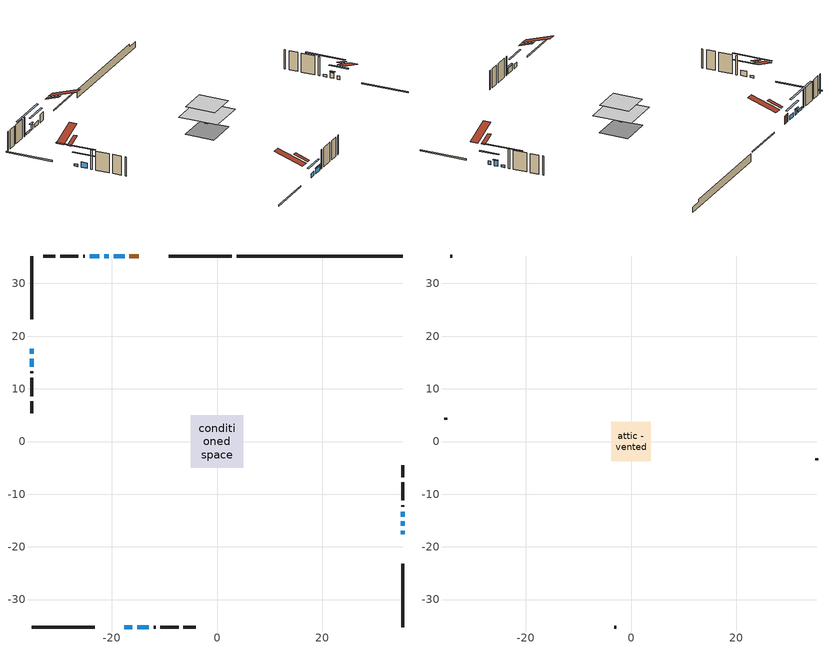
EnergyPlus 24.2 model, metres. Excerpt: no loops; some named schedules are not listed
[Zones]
conditioned space
 floor outside (Floor1 construction): -0.37,-0.37 -0.37,0.37 0.37,0.37 0.37,-0.37 z0.88
 floor adiabatic (AdiabaticFloorConstruction): -4.96,-4.96 -4.96,4.96 4.96,4.96 4.96,-4.96 z3.32
 floor foundation (Slab1 construction): -4.17,-3.71 -4.17,3.71 4.17,3.71 4.17,-3.71 z-1.13
 wall outside (RimJoist1 construction): 2.8,35.22 -9.21,35.22 / -35.22,-35.22 -23.22,-35.22 / -35.22,35.22 -35.22,23.22 / 35.22,-35.22 35.22,-23.22 z0.88:1.18
 wall outside (AdiabaticWallConstruction 1): -14.85,35.22 -16.63,35.22 z0.88:2.91
 wall outside (AdiabaticWallConstruction): 35.22,-17.58 35.22,-16.96 z0.88:1.8; -35.22,17.58 -35.22,16.66 / 35.22,-14.25 35.22,-13.33 / -22.34,35.22 -24.17,35.22 z0.88:1.44; -17.56,35.22 -19.59,35.22 z0.88:1.87; -20.52,35.22 -21.41,35.22 / 35.22,-16.04 35.22,-15.17 / -35.22,15.73 -35.22,14.23 z0.88:2.25; -17.58,-35.22 -16.1,-35.22 z0.88:1.95; -15.17,-35.22 -12.91,-35.22 z0.88:2.23
 wall outside (Wall1 construction): -25.1,35.22 -25.41,35.22 / -11.98,-35.22 -11.67,-35.22 / -35.22,13.3 -35.22,12.99 / 35.22,-12.4 35.22,-12.09 z0.88:5.76
 wall outside (Wall2 construction): -26.34,35.22 -29.79,35.22 / -10.74,-35.22 -7.29,-35.22 / -35.22,12.06 -35.22,8.61 / 35.22,-11.16 35.22,-7.71 z0.88:5.76
 wall outside (Wall3 construction): -30.72,35.22 -33,35.22 / -6.36,-35.22 -4.08,-35.22 / -35.22,7.68 -35.22,5.4 / 35.22,-6.78 35.22,-4.5 z0.88:5.76
 wall foundation (FoundationWall1 construction): 3.72,35.22,-1.13 3.72,35.22,0.88 32.07,35.22,0.88 32.07,35.22,0.23 35.22,35.22,0.23 35.22,35.22,-1.13
 window (WindowConstruction): 35.22,-17.58 35.22,-16.97 z0.88:1.79
 window (WindowConstruction 9): -35.22,17.58 -35.22,16.66 z0.88:1.44
 window (WindowConstruction 1): -17.56,35.22 -19.59,35.22 z0.88:1.87
 window (WindowConstruction 2): -20.52,35.22 -21.41,35.22 z0.88:2.25
 window (WindowConstruction 3): -17.58,-35.22 -16.1,-35.22 z0.88:1.95
 window (WindowConstruction 4): -15.17,-35.22 -12.91,-35.22 z0.88:2.23
 window (WindowConstruction 5): 35.22,-16.04 35.22,-15.18 z0.88:2.25
 window (WindowConstruction 6): -35.22,15.73 -35.22,14.23 z0.88:2.25
 window (WindowConstruction 7): 35.22,-14.25 35.22,-13.33 z0.88:1.44
 window (WindowConstruction 8): -22.34,35.22 -24.17,35.22 z0.88:1.44
 door (Door): -14.85,35.22 -16.63,35.22 z0.88:2.91
 ceiling adiabatic (AdiabaticFloorConstruction): 4.96,-4.96 4.96,4.96 -4.96,4.96 -4.96,-4.96 z3.32
 roof outside (Roof2 construction): -13.92,35.22,5.76 -13.92,31.68,6.94 -12.99,31.68,6.94 -12.99,35.22,5.76; -18.5,-35.22,5.76 -18.5,-31.68,6.94 -19.44,-31.68,6.94 -19.44,-35.22,5.76; -35.22,18.5,5.76 -31.68,18.5,6.94 -31.68,19.44,6.94 -35.22,19.44,5.76; 35.22,-18.5,5.76 31.68,-18.5,6.94 31.68,-19.44,6.94 35.22,-19.44,5.76
attic - vented
 floor to conditioned space (Floor2 construction Reversed): -3.75,-3.75 -3.75,3.75 3.75,3.75 3.75,-3.75 z5.76
 wall outside (Wall4 construction): -33.93,35.22 -34.29,35.22 / -3.15,-35.22 -2.79,-35.22 / -35.22,4.47 -35.22,4.11 / 35.22,-3.57 35.22,-3.21 z0.88:5.76
 roof outside (Roof1 construction): -12.06,35.22,5.76 -12.06,27.93,8.19 -10.14,27.93,8.19 -10.14,35.22,5.76; -20.37,-35.22,5.76 -20.37,-27.93,8.19 -22.29,-27.93,8.19 -22.29,-35.22,5.76; -35.22,20.37,5.76 -27.93,20.37,8.19 -27.93,22.29,8.19 -35.22,22.29,5.76; 35.22,-20.37,5.76 27.93,-20.37,8.19 27.93,-22.29,8.19 35.22,-22.29,5.76
shading: 35.22,-14.76 35.22,-19.79 35.63,-19.79 35.63,-14.76 z4; -35.22,12.01 -35.22,22.23 -35.63,22.23 -35.63,12.01 z6.09; -21.8,35.22 -15.35,35.22 -15.35,35.63 -21.8,35.63 z4.08; -21.61,35.22 -20.32,35.22 -20.32,35.63 -21.61,35.63 z2.45; -13.89,-35.22 -19.79,-35.22 -19.79,-35.63 -13.89,-35.63 z4.16; -12.71,-35.22 -15.38,-35.22 -15.38,-35.63 -12.71,-35.63 z2.43; 35.22,-14.97 35.22,-16.24 35.63,-16.24 35.63,-14.97 z2.45; -35.22,12.02 -35.22,17.94 -35.63,17.94 -35.63,12.02 z4.46; 35.22,-8.68 35.22,-18.9 35.63,-18.9 35.63,-8.68 z6.09; -28.82,35.22 -17.69,35.22 -17.69,35.63 -28.82,35.63 z6.09
[Building]
Building 1: Terrain=Suburbs
[Site:Location]
Edmonton Intl AP_AB: Latitude {deg}=53.31; Longitude {deg}=-113.58; Time Zone {hr}=-7; Elevation {m}=723; Keep Site Location Information=Yes
[Site:GroundTemperature:Shallow]
-1.56185, -3.61833, -3.78302, -2.80711, 1.11059, 5.01004, 8.39065, 10.5322, 10.7141, 8.97234, 5.67794, 1.89811
[Site:WaterMainsTemperature]
Calculation Method=Schedule; Temperature Schedule=mains temperature schedule
[Material] Roughness=Rough; Thermal Absorptance=0.9
Name | Thickness {m} | Conductivity {W/m-K} | Density {kg/m3} | Specific Heat {J/kg-K} | Solar Absorptance | Visible Absorptance
asphalt or fiberglass shingles | 0.00635 | 0.162714 | 1121.4 | 1465.45 | 0.4 | 0.4
ceiling loosefill ins | 0.254 | 0.0480833 | 16.02 | 1046.75 | 0.7 | 0.7
ceiling stud and cavity | 0.1397 | 0.169886 | 65.682 | 1177.47 | 0.7 | 0.7
concrete 4.0 in. | 0.1016 | 1.803125 | 2242.8 | 837.4 | 0.7 | 0.7
concrete 8.0 in. | 0.2032 | 1.803125 | 2242.8 | 837.4 | 0.7 | 0.7
door material | 0.04445 | 0.188738 | 512.64 | 1214.23 | 0.7 | 0.7
floor covering | 0.0127 | 0.0433444 | 54.468 | 1339.84 | 0.6 | 0.6
floor rigid ins; wall rigid ins | 0.051816 | 0.029427 | 32.04 | 1214.23 | 0.7 | 0.7
floor rigid ins 1; wall rigid ins 1 | 0.512978 | 0.029427 | 32.04 | 1214.23 | 0.7 | 0.7
floor stud and cavity | 0.1397 | 0.0928796 | 92.3553 | 1139.71 | 0.7 | 0.7
floor stud and cavity 1 | 0.1397 | 1.75129 | 37.0049 | 1207.88 | 0.7 | 0.7
furniture material conditioned space 1 | 0.1524 | 0.115458 | 640.8 | 1214.23 | 0.6 | 0.6
gypsum board | 0.0127 | 0.160291 | 801 | 837.4 | 0.6 | 0.6
osb sheathing 0.5 in. | 0.0127 | 0.115458 | 512.64 | 1214.23 | 0.7 | 0.7
osb sheathing 0.75 in. | 0.01905 | 0.115458 | 512.64 | 1214.23 | 0.7 | 0.7
osb sheathing 2.0 in. | 0.0508 | 0.115458 | 512.64 | 1214.23 | 0.7 | 0.7
rim joist stud and cavity | 0.0508 | 0.0296634 | 125.044 | 1163.47 | 0.6 | 0.6
roof rigid ins | 0.103632 | 0.029427 | 32.04 | 1214.23 | 0.7 | 0.7
roof stud and cavity | 0.2032 | 0.0740321 | 78.34581 | 1123.46 | 0.7 | 0.7
wall stud and cavity | 0.1397 | 0.120759 | 139.0536 | 1170.24 | 0.7 | 0.7
wall stud and cavity 1 | 0.1397 | 0.10453 | 139.0536 | 1170.24 | 0.7 | 0.7
wall stud and cavity 2 | 0.1397 | 0.10707 | 139.0536 | 1170.24 | 0.7 | 0.7
wall stud and cavity 3 | 0.0889 | 6.1454 | 50.32683 | 1063.81 | 0.6 | 0.6
wall stud and cavity 4 | 0.0889 | 0.380278 | 52.3479 | 1209.89 | 0.7 | 0.7
wall stud and cavity 5 | 0.0889 | 0.391764 | 83.0341 | 1211.67 | 0.7 | 0.7
wood siding | 0.0254 | 0.102417 | 544.68 | 1172.36 | 0.4 | 0.4
wood siding 1 | 0.00254 | 0.102417 | 544.68 | 1172.36 | 0.4 | 0.4
wood siding 2; wood siding 3; wood siding 4 | 0.0254 | 0.102417 | 544.68 | 1172.36 | 0.7 | 0.7
[WindowMaterial:SimpleGlazingSystem]
Name | U-Factor {W/m2-K} | Solar Heat Gain Coefficient
WindowMaterial | 3.30687 | 0.61
WindowMaterial 1 | 1.78971 | 0.52
WindowMaterial 2 | 1.876579 | 0.49
WindowMaterial 3 | 1.81526 | 0.51
WindowMaterial 4 | 1.70226 | 0.54
WindowMaterial 5 | 1.885096 | 0.49
WindowMaterial 6 | 1.75677 | 0.53
WindowMaterial 7 | 2.69535 | 0.42
[Construction]
AdiabaticFloorConstruction: floor stud and cavity 1, floor rigid ins 1, osb sheathing 0.75 in., floor covering
AdiabaticWallConstruction: wood siding 3, wall rigid ins 1, wall stud and cavity 4, gypsum board
AdiabaticWallConstruction 1: wood siding 4, wall rigid ins 1, wall stud and cavity 4, gypsum board
Door: door material
Floor1 construction: floor stud and cavity, floor rigid ins, osb sheathing 0.75 in., floor covering
Floor2 construction Reversed: gypsum board, ceiling stud and cavity, ceiling loosefill ins
FoundationWall1 construction: concrete 8.0 in.
furniture construction conditioned space 1: furniture material conditioned space 1
PartitionWallConstruction: gypsum board, wall stud and cavity 5, gypsum board
RimJoist1 construction: wood siding 2, osb sheathing 2.0 in., rim joist stud and cavity
Roof1 construction: asphalt or fiberglass shingles
Roof2 construction: asphalt or fiberglass shingles, roof rigid ins, osb sheathing 0.75 in., roof stud and cavity, gypsum board
Slab1 construction: concrete 4.0 in.
Wall1 construction: wood siding, wall rigid ins, osb sheathing 0.5 in., wall stud and cavity, gypsum board
Wall2 construction: wood siding, wall rigid ins, osb sheathing 0.5 in., wall stud and cavity 1, gypsum board
Wall3 construction: wood siding, wall rigid ins, osb sheathing 0.5 in., wall stud and cavity 2, gypsum board
Wall4 construction: wood siding 1, wall stud and cavity 3
WindowConstruction: WindowMaterial
WindowConstruction 1: WindowMaterial 1
WindowConstruction 2: WindowMaterial 2
WindowConstruction 3: WindowMaterial 3
WindowConstruction 4: WindowMaterial 4
WindowConstruction 5: WindowMaterial 5
WindowConstruction 6: WindowMaterial 6
WindowConstruction 7; WindowConstruction 8; WindowConstruction 9: WindowMaterial 7
[Zone] Multiplier=1; Part of Total Floor Area=Yes
Name | Volume {m3}
attic - vented | 22.1518
conditioned space | 383.4
[Space]
Name | Zone | Volume {m3}
attic - vented 1 | attic - vented | 22.1518
conditioned space 1 | conditioned space | 383.4
[ZoneInfiltration:EffectiveLeakageArea]
infil attic - vented 1: Zone or Space=attic - vented 1; Schedule=Always On Discrete; Effective Air Leakage Area {cm2}=1951.65; Stack Coefficient=0.000508239; Wind Coefficient=1.52319e-05
[ZoneMixing]
whole house fan mix: Zone or Space=attic - vented; Schedule=Always On Continuous; Design Flow Rate Calculation Method=Flow/Zone; Design Flow Rate {m3/s}=0; Source Zone or Space=conditioned space
[SurfaceProperty:ExposedFoundationPerimeter]
Slab1: Exposed Perimeter Calculation Method=TotalExposedPerimeter; Total Exposed Perimeter {m}=31.497
[InternalMass] Zone or ZoneList=conditioned space; Space or SpaceList=conditioned space 1
Name | Construction | Surface Area {m2}
furniture mass conditioned space 1 | furniture construction conditioned space 1 | 64.3001
partition wall mass | PartitionWallConstruction | 160.75
[Lights]
interior lighting: Zone or ZoneList or Space or SpaceList=conditioned space 1; Schedule=interior lighting schedule; Design Level Calculation Method=LightingLevel; Lighting Level {W}=343.2; Return Air Fraction=0; Fraction Radiant=0.6; Fraction Visible=0.2; Fraction Replaceable=1
[People]
occupants: Zone or ZoneList or Space or SpaceList=conditioned space 1; Number of People Schedule=occupants schedule; Number of People Calculation Method=People; Number of People=3; Fraction Radiant=0.314171; Sensible Heat Fraction=0.56303; Activity Level Schedule=occupants activity schedule; Carbon Dioxide Generation Rate {m3/s-W}=0; Enable ASHRAE 55 Comfort Warnings=No; Mean Radiant Temperature Calculation Type=EnclosureAveraged
[ElectricEquipment] Zone or ZoneList or Space or SpaceList=conditioned space 1; Design Level Calculation Method=EquipmentLevel
Name | Schedule | Design Level {W} | Fraction Latent | Fraction Radiant | Fraction Lost
clothes dryer | clothes dryer schedule | 140.772 | 0.015 | 0.081 | 0.85
clothes washer | clothes washer schedule | 32.1985 | 0.03 | 0.162 | 0.7
cooking range | cooking range schedule | 215.147 | 0.08 | 0.432 | 0.2
dishwasher | dishwasher schedule | 66.8632 | 0.3 | 0.18 | 0.4
fridge | fridge schedule | 72.9452 | 0 | 0.6 | 0
mech vent house fan | mech vent house fan schedule | 0 | 0 | 0 | 1
mech vent house fan cfis | mech vent house fan cfis schedule | 0 | 0 | 0 | 0
misc plug loads | misc plug loads schedule | 494.7 | 0.045 | 0.513 | 0.1
whole house fan | Always On Discrete | 0 | 0 | 0 | 1
[OtherEquipment] Zone or ZoneList or Space or SpaceList=conditioned space 1; Design Level Calculation Method=EquipmentLevel
Name | Fuel Type | Schedule | Design Level {W} | Fraction Latent | Fraction Radiant | Fraction Lost
clothes dryer 1 | Electricity | clothes dryer schedule | 0 | 0.015 | 0.081 | 0.85
cooking range 1 | Electricity | cooking range schedule | 0 | 0.08 | 0.432 | 0.2
general water use latent | None | general water use schedule | 62.594 | 1 | 0 | 0
general water use sensible | None | general water use schedule | -61.6891 | 0 | 0.6 | 0
mech vent house fan latent load | None | Always On Discrete | 0 | 1 | 0 | 0
mech vent house fan sensible load | None | Always On Discrete | 0 | 0 | 0 | 0
water heater energy adjustment1 | NaturalGas | Always On Discrete | 0.01 | 0 | 0 | 1
[ZoneInfiltration:DesignFlowRate] Zone or ZoneList or Space or SpaceList=conditioned space 1; Schedule=Always On Discrete; Design Flow Rate Calculation Method=Flow/Zone; Design Flow Rate {m3/s}=0
infil flow; natural vent flow; whole house fan flow
[AvailabilityManager:Scheduled]
furnace airloop Availability Manager: Schedule=Always On Discrete
[Foundation:Kiva]
Foundation Kiva 1: Initial Indoor Air Temperature {C}=18; Wall Height Above Grade {m}=0.880019; Wall Depth Below Slab {m}=0.2032
[Foundation:Kiva:Settings]
Soil Conductivity {W/m-K}=0.849921; Soil Density {kg/m3}=1842.3; Soil Specific Heat {J/kg-K}=418.7; Ground Solar Absorptivity=0.9; Ground Thermal Absorptivity=0.9; Ground Surface Roughness {m}=0.03; Far-Field Width {m}=40; Deep-Ground Boundary Condition=ZeroFlux; Deep-Ground Depth {m}=40; Minimum Cell Dimension {m}=0.2; Maximum Cell Growth Coefficient=3; Simulation Timestep=Timestep
[Exterior:Lights]
exterior lighting: Schedule=exterior lighting schedule; Design Level {W}=75.6
[EnergyManagementSystem:GlobalVariable]
furnace_airloop_Fan_RTF
infil_program_Qfan
infil_program_Qinf
natural_vent_program_Qnv
natural_vent_program_Qwhf
[EnergyManagementSystem:Sensor]
Name | Output:Variable or Output:Meter Index Key | Output:Variable or Output:Meter
airflow_gain | infil flow | Infiltration Sensible Heat Gain Energy
airflow_gain_1 | natural vent flow | Infiltration Sensible Heat Gain Energy
airflow_gain_2 | whole house fan flow | Infiltration Sensible Heat Gain Energy
airflow_loss | infil flow | Infiltration Sensible Heat Loss Energy
airflow_loss_1 | natural vent flow | Infiltration Sensible Heat Loss Energy
airflow_loss_2 | whole house fan flow | Infiltration Sensible Heat Loss Energy
clg_load_cond |  | Cooling:EnergyTransfer:Zone:CONDITIONED SPACE
clg_sp_s; clg_sp_s_1 | cooling setpoint | Schedule Value
clothes_dryer_exhaust_0_sch_s | clothes dryer exhaust 0 schedule | Schedule Value
cool_season | cooling season schedule | Schedule Value
htg_load_cond |  | Heating:EnergyTransfer:Zone:CONDITIONED SPACE
htg_sp_s; htg_sp_s_1 | heating setpoint | Schedule Value
ig_ee_conv | clothes dryer | Electric Equipment Convective Heating Energy
ig_ee_conv_2 | cooking range | Electric Equipment Convective Heating Energy
ig_ee_conv_4 | fridge | Electric Equipment Convective Heating Energy
ig_ee_conv_5 | misc plug loads | Electric Equipment Convective Heating Energy
ig_ee_conv_6 | whole house fan | Electric Equipment Convective Heating Energy
ig_ee_rad | clothes dryer | Electric Equipment Radiant Heating Energy
ig_ee_rad_2 | cooking range | Electric Equipment Radiant Heating Energy
ig_ee_rad_4 | fridge | Electric Equipment Radiant Heating Energy
ig_ee_rad_5 | misc plug loads | Electric Equipment Radiant Heating Energy
ig_ee_rad_6 | whole house fan | Electric Equipment Radiant Heating Energy
ig_lgt_conv | interior lighting | Lights Convective Heating Energy
ig_lgt_rad | interior lighting | Lights Radiant Heating Energy
ig_lgt_vis | interior lighting | Lights Visible Radiation Heating Energy
ig_oe_conv | clothes dryer 1 | Other Equipment Convective Heating Energy
ig_oe_conv_1 | cooking range 1 | Other Equipment Convective Heating Energy
ig_oe_conv_2 | general water use latent | Other Equipment Convective Heating Energy
ig_oe_conv_3 | general water use sensible | Other Equipment Convective Heating Energy
ig_oe_conv_4 | water heater energy adjustment1 | Other Equipment Convective Heating Energy
ig_oe_rad | clothes dryer 1 | Other Equipment Radiant Heating Energy
ig_oe_rad_1 | cooking range 1 | Other Equipment Radiant Heating Energy
ig_oe_rad_2 | general water use latent | Other Equipment Radiant Heating Energy
ig_oe_rad_3 | general water use sensible | Other Equipment Radiant Heating Energy
ig_oe_rad_4 | water heater energy adjustment1 | Other Equipment Radiant Heating Energy
ig_ppl_conv | occupants | People Convective Heating Energy
ig_ppl_rad | occupants | People Radiant Heating Energy
im_conv | furniture mass conditioned space 1 | Surface Inside Face Convection Heat Gain Energy
im_conv_1 | partition wall mass | Surface Inside Face Convection Heat Gain Energy
im_ig | furniture mass conditioned space 1 | Surface Inside Face Internal Gains Radiation Heat Gain Energy
im_ig_1 | partition wall mass | Surface Inside Face Internal Gains Radiation Heat Gain Energy
im_lgt | furniture mass conditioned space 1 | Surface Inside Face Lights Radiation Heat Gain Energy
im_lgt_1 | partition wall mass | Surface Inside Face Lights Radiation Heat Gain Energy
im_sol | furniture mass conditioned space 1 | Surface Inside Face Solar Radiation Heat Gain Energy
im_sol_1 | partition wall mass | Surface Inside Face Solar Radiation Heat Gain Energy
im_surf | furniture mass conditioned space 1 | Surface Inside Face Net Surface Thermal Radiation Heat Gain Energy
im_surf_1 | partition wall mass | Surface Inside Face Net Surface Thermal Radiation Heat Gain Energy
mv_conv | mech vent house fan | Electric Equipment Convective Heating Energy
mv_conv_1 | mech vent house fan cfis | Electric Equipment Convective Heating Energy
mv_conv_2 | mech vent house fan latent load | Other Equipment Convective Heating Energy
mv_conv_3 | mech vent house fan sensible load | Other Equipment Convective Heating Energy
mv_rad | mech vent house fan | Electric Equipment Radiant Heating Energy
mv_rad_1 | mech vent house fan cfis | Electric Equipment Radiant Heating Energy
mv_rad_2 | mech vent house fan latent load | Other Equipment Radiant Heating Energy
mv_rad_3 | mech vent house fan sensible load | Other Equipment Radiant Heating Energy
natural_vent_s | natural vent schedule | Schedule Value
out_pb_s |  | Site Outdoor Air Barometric Pressure
out_wt_s |  | Site Outdoor Air Humidity Ratio
site_vw_s |  | Site Wind Speed
ss_back_out | Window1 | Surface Window Shortwave from Zone Back Out Window Heat Transfer Rate
ss_back_out_1 | Window11 | Surface Window Shortwave from Zone Back Out Window Heat Transfer Rate
ss_back_out_2 | Window2 | Surface Window Shortwave from Zone Back Out Window Heat Transfer Rate
ss_back_out_3 | Window3 | Surface Window Shortwave from Zone Back Out Window Heat Transfer Rate
ss_back_out_4 | Window4 | Surface Window Shortwave from Zone Back Out Window Heat Transfer Rate
ss_back_out_5 | Window5 | Surface Window Shortwave from Zone Back Out Window Heat Transfer Rate
ss_back_out_6 | Window6 | Surface Window Shortwave from Zone Back Out Window Heat Transfer Rate
ss_back_out_7 | Window7 | Surface Window Shortwave from Zone Back Out Window Heat Transfer Rate
ss_back_out_8 | Window8 | Surface Window Shortwave from Zone Back Out Window Heat Transfer Rate
ss_back_out_9 | Window9 | Surface Window Shortwave from Zone Back Out Window Heat Transfer Rate
ss_conv | Door1 | Surface Inside Face Convection Heat Gain Energy
ss_conv_1 | Window1 | Surface Inside Face Convection Heat Gain Energy
ss_conv_10 | Window9 | Surface Inside Face Convection Heat Gain Energy
ss_conv_2 | Window11 | Surface Inside Face Convection Heat Gain Energy
ss_conv_3 | Window2 | Surface Inside Face Convection Heat Gain Energy
ss_conv_4 | Window3 | Surface Inside Face Convection Heat Gain Energy
ss_conv_5 | Window4 | Surface Inside Face Convection Heat Gain Energy
ss_conv_6 | Window5 | Surface Inside Face Convection Heat Gain Energy
ss_conv_7 | Window6 | Surface Inside Face Convection Heat Gain Energy
ss_conv_8 | Window7 | Surface Inside Face Convection Heat Gain Energy
ss_conv_9 | Window8 | Surface Inside Face Convection Heat Gain Energy
ss_ig | Door1 | Surface Inside Face Internal Gains Radiation Heat Gain Energy
ss_ig_1 | Window1 | Surface Inside Face Internal Gains Radiation Heat Gain Energy
ss_ig_10 | Window9 | Surface Inside Face Internal Gains Radiation Heat Gain Energy
ss_ig_2 | Window11 | Surface Inside Face Internal Gains Radiation Heat Gain Energy
ss_ig_3 | Window2 | Surface Inside Face Internal Gains Radiation Heat Gain Energy
ss_ig_4 | Window3 | Surface Inside Face Internal Gains Radiation Heat Gain Energy
ss_ig_5 | Window4 | Surface Inside Face Internal Gains Radiation Heat Gain Energy
ss_ig_6 | Window5 | Surface Inside Face Internal Gains Radiation Heat Gain Energy
ss_ig_7 | Window6 | Surface Inside Face Internal Gains Radiation Heat Gain Energy
ss_ig_8 | Window7 | Surface Inside Face Internal Gains Radiation Heat Gain Energy
ss_ig_9 | Window8 | Surface Inside Face Internal Gains Radiation Heat Gain Energy
ss_lgt | Door1 | Surface Inside Face Lights Radiation Heat Gain Energy
ss_sol | Door1 | Surface Inside Face Solar Radiation Heat Gain Energy
ss_surf | Door1 | Surface Inside Face Net Surface Thermal Radiation Heat Gain Energy
ss_surf_1 | Window1 | Surface Inside Face Net Surface Thermal Radiation Heat Gain Energy
ss_surf_10 | Window9 | Surface Inside Face Net Surface Thermal Radiation Heat Gain Energy
ss_surf_2 | Window11 | Surface Inside Face Net Surface Thermal Radiation Heat Gain Energy
ss_surf_3 | Window2 | Surface Inside Face Net Surface Thermal Radiation Heat Gain Energy
ss_surf_4 | Window3 | Surface Inside Face Net Surface Thermal Radiation Heat Gain Energy
ss_surf_5 | Window4 | Surface Inside Face Net Surface Thermal Radiation Heat Gain Energy
ss_surf_6 | Window5 | Surface Inside Face Net Surface Thermal Radiation Heat Gain Energy
ss_surf_7 | Window6 | Surface Inside Face Net Surface Thermal Radiation Heat Gain Energy
ss_surf_8 | Window7 | Surface Inside Face Net Surface Thermal Radiation Heat Gain Energy
ss_surf_9 | Window8 | Surface Inside Face Net Surface Thermal Radiation Heat Gain Energy
ss_trans_in | Window1 | Surface Window Transmitted Solar Radiation Rate
ss_trans_in_1 | Window11 | Surface Window Transmitted Solar Radiation Rate
ss_trans_in_2 | Window2 | Surface Window Transmitted Solar Radiation Rate
ss_trans_in_3 | Window3 | Surface Window Transmitted Solar Radiation Rate
ss_trans_in_4 | Window4 | Surface Window Transmitted Solar Radiation Rate
ss_trans_in_5 | Window5 | Surface Window Transmitted Solar Radiation Rate
ss_trans_in_6 | Window6 | Surface Window Transmitted Solar Radiation Rate
ss_trans_in_7 | Window7 | Surface Window Transmitted Solar Radiation Rate
ss_trans_in_8 | Window8 | Surface Window Transmitted Solar Radiation Rate
ss_trans_in_9 | Window9 | Surface Window Transmitted Solar Radiation Rate
ss_trans_out | Window1 | Surface Inside Face Initial Transmitted Diffuse Transmitted Out Window Solar Radiation Rate
ss_trans_out_1 | Window11 | Surface Inside Face Initial Transmitted Diffuse Transmitted Out Window Solar Radiation Rate
ss_trans_out_2 | Window2 | Surface Inside Face Initial Transmitted Diffuse Transmitted Out Window Solar Radiation Rate
ss_trans_out_3 | Window3 | Surface Inside Face Initial Transmitted Diffuse Transmitted Out Window Solar Radiation Rate
ss_trans_out_4 | Window4 | Surface Inside Face Initial Transmitted Diffuse Transmitted Out Window Solar Radiation Rate
ss_trans_out_5 | Window5 | Surface Inside Face Initial Transmitted Diffuse Transmitted Out Window Solar Radiation Rate
ss_trans_out_6 | Window6 | Surface Inside Face Initial Transmitted Diffuse Transmitted Out Window Solar Radiation Rate
ss_trans_out_7 | Window7 | Surface Inside Face Initial Transmitted Diffuse Transmitted Out Window Solar Radiation Rate
ss_trans_out_8 | Window8 | Surface Inside Face Initial Transmitted Diffuse Transmitted Out Window Solar Radiation Rate
ss_trans_out_9 | Window9 | Surface Inside Face Initial Transmitted Diffuse Transmitted Out Window Solar Radiation Rate
s_conv | Floor1 | Surface Inside Face Convection Heat Gain Energy
s_conv_1 | Floor2 | Surface Inside Face Convection Heat Gain Energy
s_conv_10 | Roof2:180 | Surface Inside Face Convection Heat Gain Energy
s_conv_11 | Roof2:270 | Surface Inside Face Convection Heat Gain Energy
s_conv_12 | Roof2:90 | Surface Inside Face Convection Heat Gain Energy
s_conv_13 | Slab1 | Surface Inside Face Convection Heat Gain Energy
s_conv_14 | Wall1:0 | Surface Inside Face Convection Heat Gain Energy
s_conv_15 | Wall1:180 | Surface Inside Face Convection Heat Gain Energy
s_conv_16 | Wall1:270 | Surface Inside Face Convection Heat Gain Energy
s_conv_17 | Wall1:90 | Surface Inside Face Convection Heat Gain Energy
s_conv_18 | Wall2:0 | Surface Inside Face Convection Heat Gain Energy
s_conv_19 | Wall2:180 | Surface Inside Face Convection Heat Gain Energy
s_conv_2 | FoundationWall1 | Surface Inside Face Convection Heat Gain Energy
s_conv_20 | Wall2:270 | Surface Inside Face Convection Heat Gain Energy
s_conv_21 | Wall2:90 | Surface Inside Face Convection Heat Gain Energy
s_conv_22 | Wall3:0 | Surface Inside Face Convection Heat Gain Energy
s_conv_23 | Wall3:180 | Surface Inside Face Convection Heat Gain Energy
s_conv_24 | Wall3:270 | Surface Inside Face Convection Heat Gain Energy
s_conv_25 | Wall3:90 | Surface Inside Face Convection Heat Gain Energy
